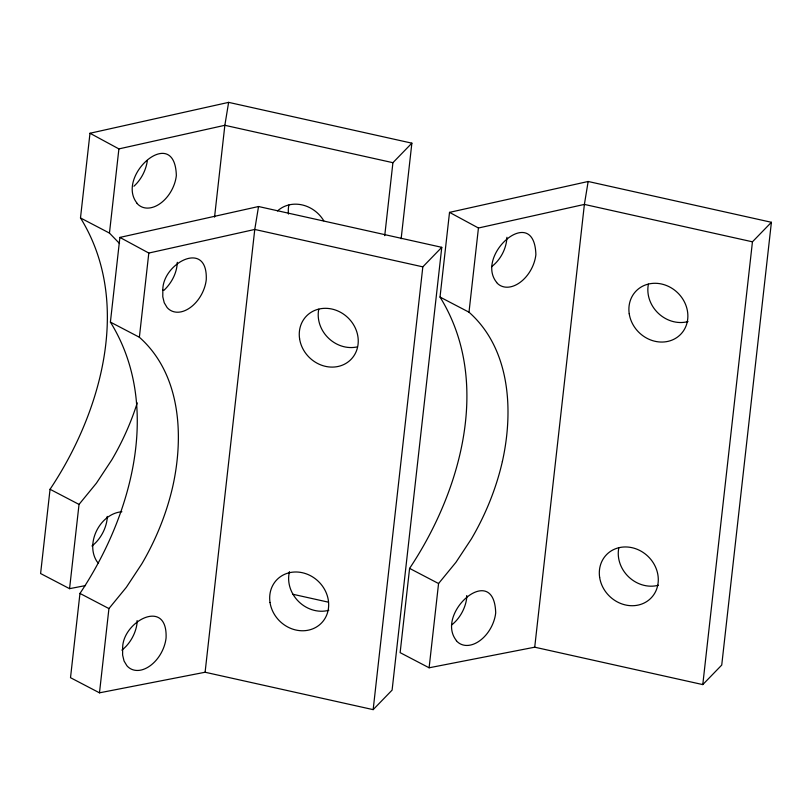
<?xml version="1.0" encoding="UTF-8"?>
<svg xmlns="http://www.w3.org/2000/svg" width="812" height="812" viewBox="0 0 812 812"><rect width="100%" height="100%" fill="white"/><g stroke="black" fill="none" stroke-linecap="round" stroke-linejoin="round"><path stroke-width="1.22" d="M107.204 516.412L107.184 518.685A29.13 19.478 -62.4 0 1 98.719 539.178A29.364 19.63 -62.4 0 1 91.939 545.979M137.116 620.571L137.096 622.845A29.13 19.478 -62.4 0 1 128.621 643.327A29.364 19.63 -62.4 0 1 121.851 650.138M177.3 262.317C176.955 272.994 171.545 283.165 163.831 290.412M466.738 595.531L466.727 597.794A29.13 19.478 -62.4 0 1 458.252 618.287A29.364 19.63 -62.4 0 1 451.472 625.098M506.932 237.277C506.434 248.594 500.628 259.799 491.615 266.681M401.138 238.769L411.867 143.166L228.629 102.363L89.99 133.259L80.489 217.941C132.701 302.196 101.378 412.364 50.05 489.281L40.6 573.536L69.568 588.67L85.544 585.564M69.568 588.67L79.028 504.414L96.425 483.16L111.833 459.805A188.394 125.951 -62.4 0 0 137.248 402.894M119.547 243.529L109.458 233.085L118.897 148.9L89.99 133.259M79.962 593.43L70.512 677.695L99.48 692.829L205.101 672.245L373.165 709.637L392.105 690.109L441.769 247.325L258.541 206.522L119.892 237.419L110.402 322.1C162.613 406.355 131.29 516.513 79.962 593.43L108.93 608.574L99.48 692.829M108.93 608.574L126.337 587.32L141.745 563.964A188.394 125.951 -62.4 0 0 172.733 486.591C184.07 435.831 180.822 374.027 139.37 337.244L148.809 253.05L119.892 237.419M214.551 217.129L224.853 125.302L228.629 102.363M205.101 672.245L254.765 229.451L258.541 206.522M384.736 235.653L392.917 162.694L411.867 143.166M373.165 709.637L422.829 266.854L441.769 247.325M409.593 568.39L400.133 652.645L429.112 667.789L534.722 647.194L702.786 684.597L721.736 665.069L771.4 222.285L588.162 181.482L449.523 212.368L440.023 297.06C492.234 381.315 460.922 491.473 409.593 568.39L438.561 583.534L429.112 667.789M502.364 461.551C513.692 410.781 510.454 348.987 469.001 312.194L478.441 228.01L449.523 212.368M534.722 647.194L584.386 204.411L588.162 181.482M702.786 684.597L752.45 241.814L771.4 222.285M147.378 160.431C146.018 170.266 141.237 179.513 133.919 186.252M438.561 583.534L455.968 562.28L471.376 538.924A188.394 125.951 -62.4 0 0 502.364 461.551M118.897 148.9L224.853 125.302L392.917 162.694M148.809 253.05L254.765 229.451L422.829 266.854M478.441 228.01L584.386 204.411L752.45 241.814M121.891 511.753C100.211 513.438 84.905 543.218 96.993 561.589A29.364 19.63 -62.4 0 0 98.475 563.071M292.584 594.201L328.424 602.179M440.023 297.06L469.001 312.194M80.489 217.941L109.458 233.085M110.402 322.1L139.37 337.244M50.05 489.281L79.028 504.414M496.711 282.464C474.36 255.201 534.448 202.442 535.879 254.694A29.13 19.478 -62.4 0 1 527.404 275.187A29.364 19.63 -62.4 0 1 496.558 282.505M456.527 640.709C434.176 613.436 494.264 560.686 495.696 612.938A29.13 19.478 -62.4 0 1 487.22 633.431A29.364 19.63 -62.4 0 1 456.374 640.749M137.177 203.355C114.827 176.082 174.915 123.333 176.346 175.585A29.13 19.478 -62.4 0 1 167.871 196.068A29.364 19.63 -62.4 0 1 137.025 203.396M288.493 214.053A31.079 27.709 44.1 0 1 288.859 205.03M277.531 210.937A31.079 27.709 44.1 0 1 323.765 220.783M658.441 585.239A31.079 27.709 44.1 0 1 628.792 577.017A31.079 27.709 44.1 0 1 618.815 547.826M688.018 321.572A31.079 27.709 44.1 0 1 658.37 313.351A31.079 27.709 44.1 0 1 648.402 284.149M328.809 610.289A31.079 27.709 44.1 0 1 298.674 601.591A31.079 27.709 44.1 0 1 289.468 571.648M357.178 346.907A31.079 27.709 44.1 0 1 318.771 309.189M122.653 648.26L122.612 655.04L124.053 661.009L126.905 665.749A29.364 19.63 -62.4 0 0 141.369 669.991A29.364 19.63 -62.4 0 0 157.599 658.471A29.13 19.478 -62.4 0 0 166.074 637.978C167.749 596.911 122.206 621.677 122.653 648.26M162.836 290.026L162.786 296.796L164.237 302.764L167.089 307.515A29.364 19.63 -62.4 0 0 181.553 311.747A29.364 19.63 -62.4 0 0 197.783 300.227A29.13 19.478 -62.4 0 0 206.258 279.734C207.923 238.677 162.39 263.433 162.836 290.026M599.652 577.454A31.079 27.709 44.1 0 0 647.255 601.215A31.079 27.709 44.1 0 0 639.491 550.343A31.079 27.709 44.1 0 0 599.652 577.454M629.229 313.787A31.079 27.709 44.1 0 0 676.832 337.548A31.079 27.709 44.1 0 0 669.068 286.677A31.079 27.709 44.1 0 0 629.229 313.787M270.02 602.494A31.079 27.709 44.1 0 0 317.634 626.255A31.079 27.709 44.1 0 0 309.869 575.383A31.079 27.709 44.1 0 0 270.02 602.494M299.598 338.827A31.079 27.709 44.1 0 0 347.211 362.588A31.079 27.709 44.1 0 0 339.446 311.717A31.079 27.709 44.1 0 0 299.598 338.827"/></g></svg>
